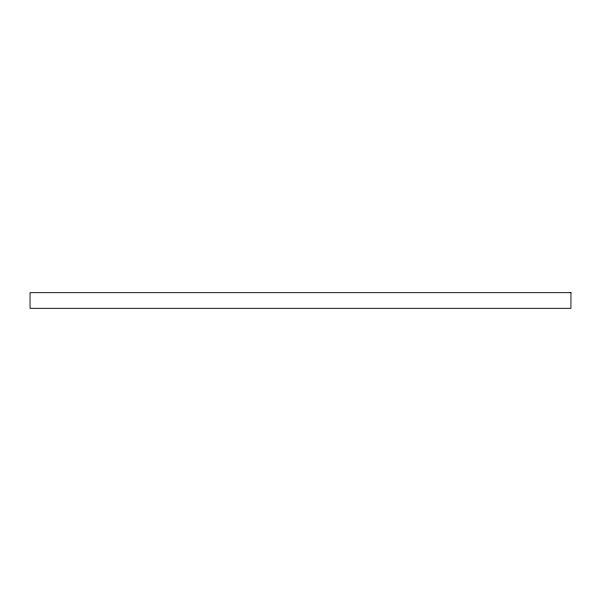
<?xml version="1.0" encoding="UTF-8"?>
<svg xmlns="http://www.w3.org/2000/svg" width="601" height="601" viewBox="0 0 601 601"><rect width="100%" height="100%" fill="white"/><g stroke="black" fill="none" stroke-linecap="round" stroke-linejoin="round"><path stroke-width="0.9" d="M570.95 292.679L30.05 292.679L30.05 308.321L570.95 308.321L570.95 292.679"/></g></svg>
